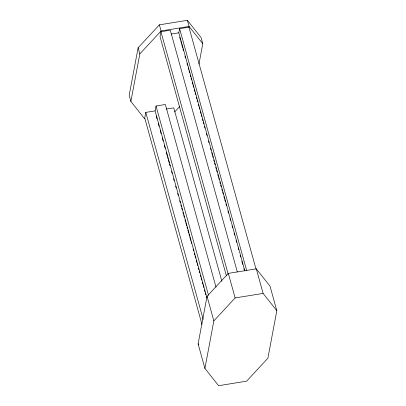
<?xml version="1.0" encoding="UTF-8"?>
<svg xmlns="http://www.w3.org/2000/svg" width="406" height="406" viewBox="0 0 406 406"><rect width="100%" height="100%" fill="white"/><g stroke="black" fill="none" stroke-linecap="round" stroke-linejoin="round"><path stroke-width="0.61" d="M198.955 64.087L202.787 43.716L201.082 37.575L187.369 20.3L159.385 24.837L138.111 47.781L129.179 95.319L130.879 101.454L144.592 118.73M130.879 101.454L139.816 53.917L138.111 47.781M215.992 287.072L165.359 104.494L156.031 106.007L155.112 110.884L145.784 112.396L144.729 117.999L201.97 324.394M237.337 272L170.276 30.191L160.949 31.704L160.035 36.581L226.416 275.943M244.869 270.969L178.828 32.825L179.604 28.679L188.937 27.166L189.074 26.436L187.369 20.3M198.108 343.872L207.045 296.339L228.314 273.39L256.303 268.858L270.015 286.134L276.821 310.681L267.889 358.219L246.615 381.163L218.631 385.7L204.918 368.425L198.108 343.872L198.894 344.861M204.918 368.425L213.85 320.887L207.045 296.339M139.816 53.917L161.086 30.973L189.074 26.436L202.787 43.716M174.707 111.904L179.812 106.397M213.85 320.887L235.125 297.938L263.108 293.406L276.821 310.681M171.362 34.033L178.828 32.825M166.308 109.067L173.768 107.859L221.864 281.277M256.303 268.858L263.108 293.406M188.937 27.166L255.993 268.975M179.604 28.679L246.665 270.487M179.706 37.22L180.553 40.27M180.893 41.493L181.401 43.325M181.741 44.548L182.583 47.598M182.923 48.821L183.431 50.654M184.958 56.15L185.466 57.982M186.988 63.478L187.496 65.31M188.176 67.751L188.683 69.583M189.018 70.801L189.526 72.633M190.206 75.08L190.713 76.912M191.053 78.13L191.561 79.962M192.236 82.408L192.743 84.235M193.083 85.458L193.591 87.29M194.271 89.731L194.778 91.563M195.119 92.786L195.626 94.618M196.301 97.059L196.808 98.891M197.149 100.115L197.656 101.947M198.336 104.388L198.844 106.22M199.179 107.443L199.691 109.275M200.366 111.716L200.874 113.548M201.214 114.771L201.721 116.598M202.396 119.044L202.909 120.876M203.244 122.094L203.751 123.926M204.431 126.373L204.939 128.205M206.461 133.696L206.969 135.528M208.496 141.024L209.004 142.856M210.526 148.352L211.034 150.184M211.714 152.626L212.221 154.458M212.556 155.681L213.069 157.513M213.744 159.954L214.251 161.786M214.591 163.009L215.099 164.841M215.774 167.282L216.286 169.114M216.621 170.337L217.129 172.169M217.809 174.61L218.316 176.443M218.656 177.666L219.164 179.498M219.839 181.939L220.346 183.771M220.686 184.989L221.194 186.821M221.874 189.267L222.381 191.099M222.721 192.317L223.229 194.149M223.904 196.59L224.411 198.422M224.751 199.645L225.259 201.477M225.939 203.919L226.446 205.751M227.969 211.247L228.476 213.079M229.999 218.575L230.506 220.407M232.034 225.903L232.542 227.736M234.064 233.232L234.572 235.064M236.099 240.56L236.607 242.392M238.129 247.883L238.637 249.715M240.159 255.212L240.672 257.044M241.854 261.317L242.702 264.372M243.889 268.645L244.397 270.477M159.385 24.837L161.086 30.973M228.314 273.39L235.125 297.938M160.949 31.704L228.177 274.121M156.031 106.007L208.527 295.299M155.112 110.884L206.933 297.735M156.163 115.888L157.005 118.943M158.193 123.216L159.04 126.271M160.223 130.544L161.07 133.594M162.258 137.873L163.105 140.923M164.288 145.196L165.135 148.251M166.323 152.524L167.165 155.579M167.505 156.802L168.013 158.634M168.353 159.852L169.2 162.907M169.541 164.125L170.048 165.958M171.571 171.454L172.078 173.286M173.601 178.782L174.113 180.614M175.636 186.11L176.143 187.942M177.666 193.439L178.173 195.271M179.701 200.767L180.208 202.599M180.883 205.04L181.391 206.872M181.731 208.09L182.238 209.922M182.918 212.368L183.426 214.201M183.761 215.419L184.273 217.251M184.948 219.697L185.456 221.529M185.796 222.747L186.643 225.802M186.978 227.02L187.491 228.852M187.826 230.075L188.673 233.13M189.013 234.348L189.521 236.18M189.861 237.403L190.708 240.453M191.043 241.677L191.551 243.509M193.078 249.005L193.586 250.837M194.261 253.278L194.768 255.11M195.108 256.333L195.616 258.165M196.296 260.606L196.803 262.438M197.143 263.661L197.651 265.494M198.326 267.935L198.833 269.767M199.173 270.99L199.681 272.817M200.361 275.263L200.868 277.095M201.203 278.313L201.711 280.145M202.391 282.591L202.898 284.423M203.239 285.641L203.746 287.473M204.421 289.914L204.928 291.747M205.269 292.97L205.776 294.802M145.784 112.396L203.193 319.395"/></g></svg>
